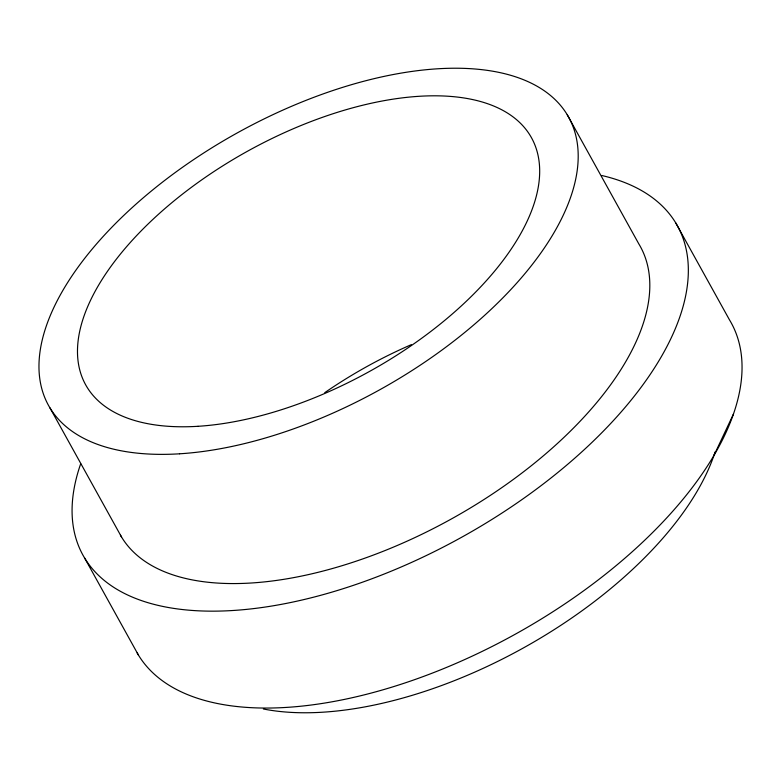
<?xml version="1.0" encoding="UTF-8"?>
<svg xmlns="http://www.w3.org/2000/svg" width="781" height="781" viewBox="0 0 781 781"><rect width="100%" height="100%" fill="white"/><g stroke="black" fill="none" stroke-linecap="round" stroke-linejoin="round"><path stroke-width="1.17" d="M713.883 455.587L733.418 414.125M675.77 222.975L729.493 319.878A339.794 167.837 -29 0 1 518.896 632.18A339.794 167.837 -29 0 1 137.144 652.896M567.211 114.709L638.829 243.916A297.317 146.857 -29 0 1 454.347 517.305A297.317 146.857 -29 0 1 120.411 535.092M49.955 407.877L121.572 537.084M84.621 558.024L138.335 654.927M601.692 175.481A339.794 167.837 -29 0 1 461.132 537.543A339.794 167.837 -29 0 1 80.697 463.777M324.769 392.648A254.85 125.878 -29 0 1 411.333 344.655M715.132 451.867A297.317 146.857 -29 0 1 528.922 644.833A297.317 146.857 -29 0 1 263.353 708.982M198.003 426.299A254.85 125.878 -29 0 0 539.612 167.808A254.85 125.878 -29 0 0 188.133 189.783A254.85 125.878 -29 0 0 198.003 426.299M179.571 453.8A297.317 146.857 -29 0 0 578.116 152.227A297.317 146.857 -29 0 0 168.061 177.863A297.317 146.857 -29 0 0 179.571 453.8"/></g></svg>
